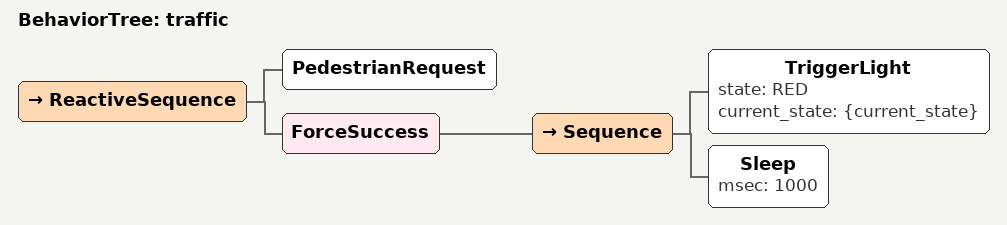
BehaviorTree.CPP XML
<?xml version="1.0" encoding="UTF-8"?>
<root BTCPP_format="4">
  <BehaviorTree ID="traffic">

    <ReactiveSequence>
        <PedestrianRequest/>
        <ForceSuccess>
          <Sequence>
            <TriggerLight state="RED"
                          current_state="{current_state}"/>
            <Sleep msec="1000"/>
          </Sequence>
        </ForceSuccess>
      </ReactiveSequence>
  </BehaviorTree>

</root>
